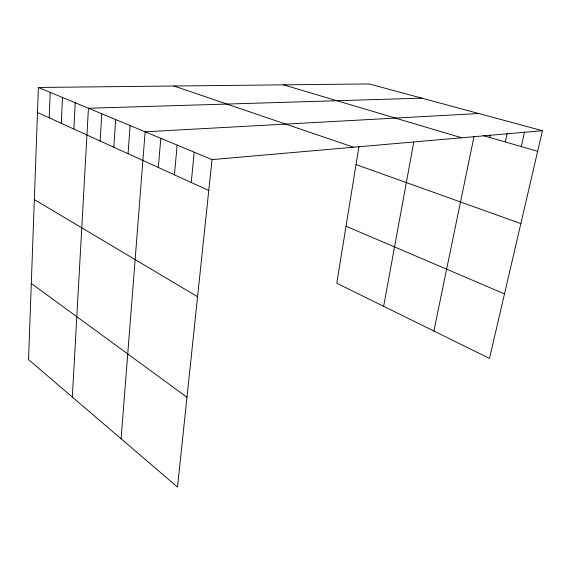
<?xml version="1.0" encoding="UTF-8"?>
<svg xmlns="http://www.w3.org/2000/svg" width="571" height="571" viewBox="0 0 571 571"><rect width="100%" height="100%" fill="white"/><g stroke="black" fill="none" stroke-linecap="round" stroke-linejoin="round"><path stroke-width="0.86" d="M38.4 87.463L28.55 359.609L177.51 487.07L212.027 159.602L38.4 87.463L369.116 83.93L542.45 130.709L489.497 358.41L336.769 283.237L358.952 146.547M49.177 117.797L50.212 92.374M61.297 123.322L62.475 97.47M73.873 129.046L75.208 102.759M72.331 397.073L88.434 108.254L421.819 98.155M100.125 141.001L101.788 113.8M113.822 147.239L115.663 119.567M128.068 153.727L130.102 125.563M121.102 438.806L145.134 131.808L478.769 113.522M158.331 167.51L160.801 138.318M174.433 174.84L177.146 145.105M191.228 182.484L194.204 152.193M383.648 306.313L413.725 142.293M433.867 331.03L474.037 136.462M489.797 137.475L490.346 134.884M505.292 141.958L507.127 133.585M521.244 146.569L524.492 132.158M212.027 159.602L542.45 130.709M483.095 135.534L537.661 151.315M283.494 84.843L461.646 137.775M173.934 86.014L353.57 147.225M356.033 164.569L520.852 223.582M346.026 226.209L504.5 293.887M37.493 112.48L208.772 190.478M34.346 199.593L197.573 296.749M31.305 283.43L186.974 397.245"/></g></svg>
